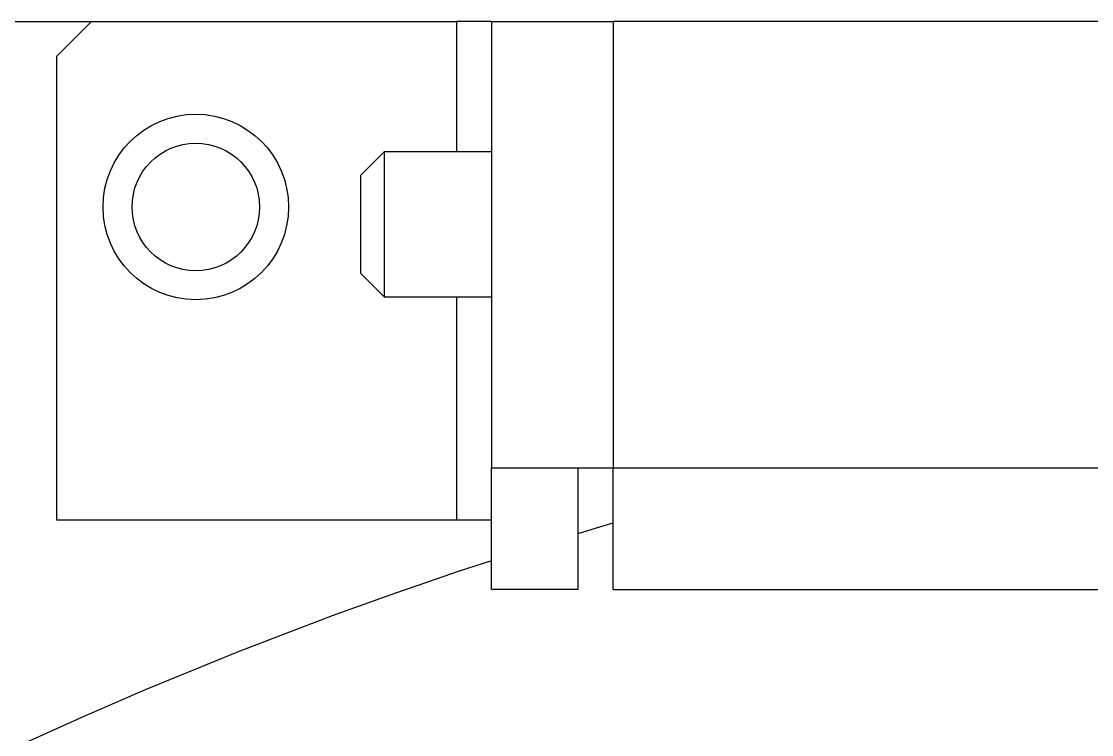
# Model space of a CAD drawing. Extents: x 17.1 to 113.1, y 3.8 to 84.5.
# Drawn here: x 105.402 to 106.326, y 39.281 to 39.896 of the extents above; entities that cross this region are included whole.
import ezdxf

# ---------------------------------------------------------------- set-up
doc = ezdxf.new("R2010")
doc.units = 0
doc.header["$MEASUREMENT"] = 0
doc.layers.add('OBJECT', color=7, linetype='CONTINUOUS')

msp = doc.modelspace()

# ---------------------------------------------------------------- linework, layer by layer
at = {"layer": 'OBJECT'}
for p, q in [((105.37174, 39.89648), (105.46269, 39.89648)), ((105.46269, 39.89648), (105.43269, 39.86648)), ((105.46269, 39.89648), (105.77769, 39.89648)), ((105.80769, 39.89648), (105.77769, 39.89648)), ((105.77769, 39.89648), (105.77769, 39.78398)), ((105.80769, 39.89648), (105.80769, 39.51148)), ((105.80769, 39.89648), (105.91269, 39.89648)), ((105.91269, 39.89648), (105.91269, 39.51148)), ((106.35752, 39.89648), (105.91269, 39.89648)), ((105.43269, 39.46648), (105.43269, 39.86648)), ((105.71519, 39.78398), (105.69519, 39.76398)), ((105.80769, 39.78398), (105.71519, 39.78398)), ((105.71519, 39.78398), (105.71519, 39.65898)), ((105.69519, 39.67898), (105.69519, 39.76398)), ((105.69519, 39.67898), (105.71519, 39.65898)), ((105.71519, 39.65898), (105.80769, 39.65898)), ((105.77769, 39.65898), (105.77769, 39.46648)), ((105.80769, 39.51148), (105.91269, 39.51148)), ((105.80769, 39.40648), (105.80769, 39.51148)), ((105.88269, 39.40648), (105.88269, 39.51148)), ((105.91269, 39.40648), (105.91269, 39.51148)), ((105.91269, 39.51148), (106.39592, 39.51148)), ((105.77769, 39.46648), (105.43269, 39.46648)), ((105.80769, 39.46648), (105.77769, 39.46648)), ((105.88269, 39.40648), (105.80769, 39.40648)), ((105.91269, 39.40648), (106.42806, 39.40648))]:
    msp.add_line(p, q, dxfattribs=at)
at = {"layer": 'OBJECT', "flags": 128}
msp.add_lwpolyline([(105.88269, 39.45502), (105.89838, 39.45974), (105.91269, 39.46397)], dxfattribs=at)
at = {"layer": 'OBJECT'}
for radius in [0.08, 0.055]:
    msp.add_circle((105.55269, 39.73648), radius, dxfattribs=at)
msp.add_arc((106.97269, 35.85648), 3.76, 108.04961, 163.75929, dxfattribs=at)

doc.saveas('drawing.dxf')
